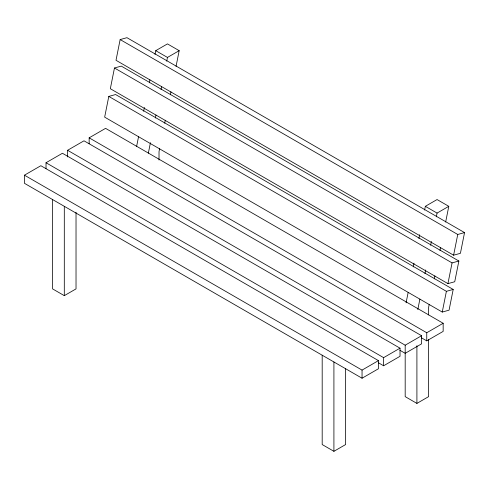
<?xml version="1.0" encoding="UTF-8"?>
<svg xmlns="http://www.w3.org/2000/svg" width="489" height="489" viewBox="0 0 489 489"><rect width="100%" height="100%" fill="white"/><g stroke="black" fill="none" stroke-linecap="round" stroke-linejoin="round"><path stroke-width="0.73" d="M108.796 96.419L104.658 117.146L442.252 312.055L449.061 310.173L453.199 289.445L115.6 94.536L108.796 96.419L446.39 291.328L453.199 289.445M114.469 67.989L110.331 88.717L447.93 283.626L454.733 281.75L458.871 261.022L121.278 66.113L114.469 67.989L452.068 262.899L458.871 261.022M120.147 39.566L116.009 60.294L453.603 255.203L460.412 253.32L464.55 232.593L126.951 37.684L120.147 39.566L457.747 234.476L464.55 232.593M136.62 146.407L138.564 136.682M143.638 111.247L144.389 107.507M149.316 82.824L149.915 79.835M154.989 54.401L155.74 50.667L167.458 43.894L179.182 50.667L176.046 66.37M148.344 153.173L150.435 142.702M155.361 118.02L155.96 115.025M161.04 89.597L161.633 86.602M166.712 61.174L167.458 57.433L179.182 50.667M159.616 148.65L159.023 151.639L159.023 160.037M164.695 123.216L165.294 120.227M170.368 94.793L170.967 91.804M406.078 302.807L408.174 292.336M413.248 266.908L413.994 263.168M418.926 238.485L419.672 234.744M424.599 210.062L425.344 206.321L437.068 199.555L448.792 206.321L445.656 222.03M417.802 309.574L419.892 299.103M424.972 273.675L425.717 269.934M430.644 245.252L431.396 241.511M436.322 216.829L437.068 213.088L448.792 206.321M429.226 304.305L428.627 307.294L428.627 314.934M434.305 278.877L434.898 275.882M439.978 250.454L440.577 247.458M442.252 312.055L446.39 291.328M447.93 283.626L452.068 262.899M453.603 255.203L457.747 234.476M24.45 175.19L40.862 165.716L378.455 360.625L378.455 368.749L362.049 378.223L24.45 183.314L24.45 175.19L362.049 370.1L378.455 360.625M46.021 168.644L46.021 162.739L62.427 153.265L400.026 348.174L400.026 356.298L383.614 365.772L378.333 362.716M67.586 156.932L67.586 150.288L83.998 140.814L421.597 335.723L421.597 343.84L405.185 353.315L399.898 350.265M89.157 143.742L89.157 137.831L105.569 128.356L443.162 323.266L443.162 331.389L426.75 340.864L421.469 337.813M52.586 199.555L52.586 288.889L64.303 295.656L76.027 288.889L76.027 212.232M46.021 162.739L383.614 357.648L400.026 348.174M67.586 150.288L405.185 345.197L421.597 335.723M89.157 137.831L426.75 332.746L443.162 323.266M322.19 355.21L322.19 444.55L333.914 451.316L345.637 444.55L345.637 368.645M405.185 345.197L405.185 396.634L416.909 403.401L428.627 396.634L428.627 339.366M155.74 50.667L167.458 57.433M425.344 206.321L437.068 213.088M426.75 332.746L426.75 340.864M416.909 345.717L416.909 403.401M383.614 357.648L383.614 365.772M362.049 370.1L362.049 378.223M333.914 361.982L333.914 451.316M64.303 206.321L64.303 295.656"/></g></svg>
